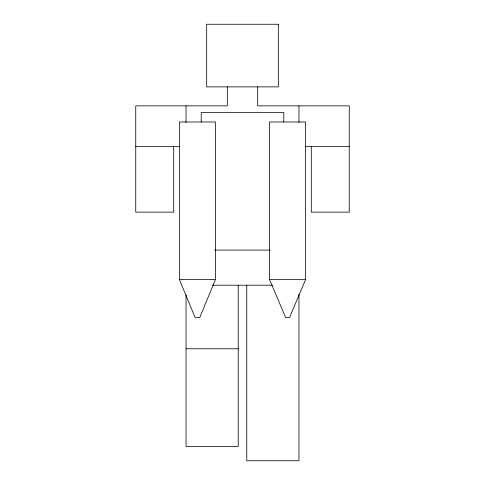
<?xml version="1.0" encoding="UTF-8"?>
<svg xmlns="http://www.w3.org/2000/svg" width="485" height="485" viewBox="0 0 485 485"><rect width="100%" height="100%" fill="white"/><g stroke="black" fill="none" stroke-linecap="round" stroke-linejoin="round"><path stroke-width="0.73" d="M215.455 279.505L199.771 317.463L195.085 317.463L179.395 279.505L179.395 121.99L215.455 121.99L215.455 279.505L179.395 279.505M305.605 279.505L289.557 317.463L285.592 317.463L269.545 279.505L269.545 121.99L305.605 121.99L305.605 279.505L269.545 279.505M135.745 146.658L179.511 146.658M305.489 146.658L349.255 146.658M214.855 250.09L270.145 250.09M212.515 285.198L272.485 285.198M186.04 348.776L238.232 348.776M311.297 146.658L311.297 212.133L349.255 212.133L349.255 105.857L257.68 105.857L257.68 86.876M298.96 105.857L298.96 122.481M298.96 294.28L298.96 460.75L246.768 460.75L246.768 285.198M283.78 121.99L283.78 112.502L201.22 112.502L201.22 121.99M238.232 285.198L238.232 446.515L186.04 446.515L186.04 295.038M227.319 86.876L227.319 105.857L135.745 105.857L135.745 212.133L173.703 212.133L173.703 146.658M186.04 105.857L186.04 122.481M278.323 24.25L206.677 24.25L206.677 86.876L278.323 86.876L278.323 24.25"/></g></svg>
